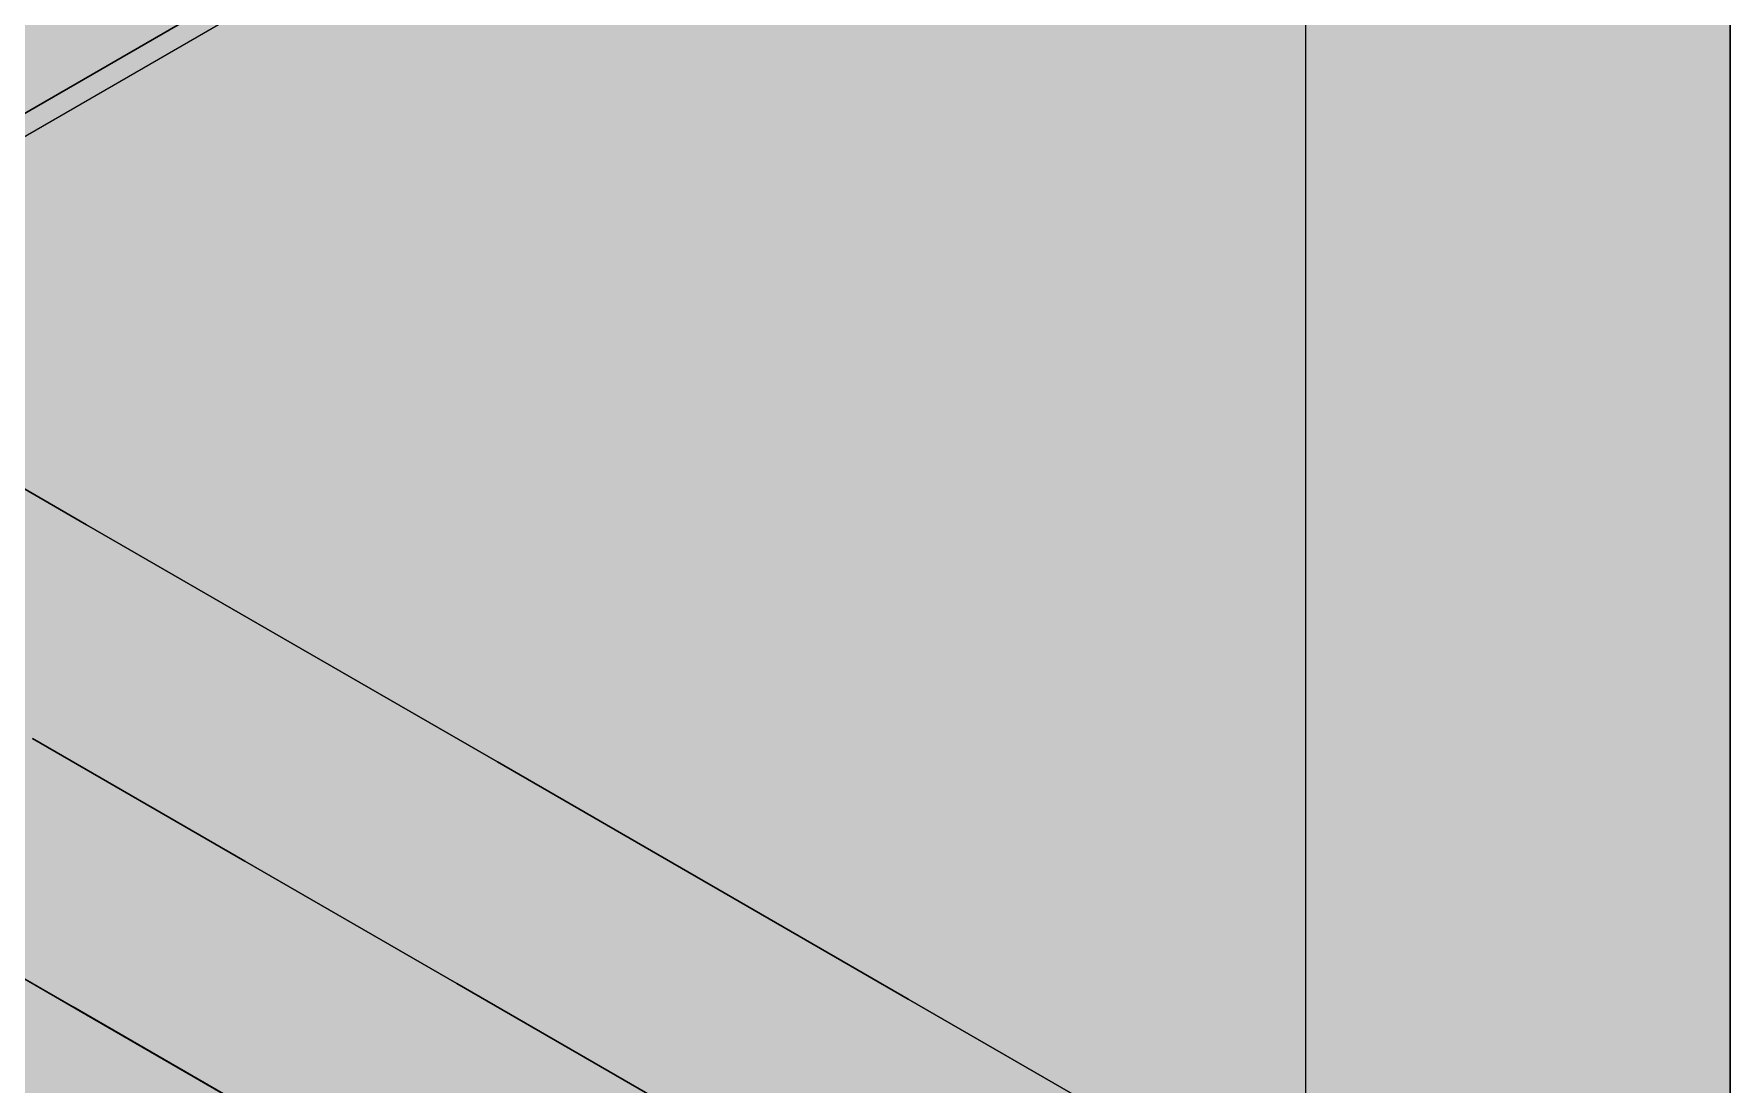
# Model space of a CAD drawing. Header units: metres. Extents: x 0 to 28.4, y 0 to 5.9.
# Drawn here: x 14.4395 to 14.7856, y 2.0795 to 2.2938 of the extents above; entities that cross this region are included whole.
import ezdxf

# ---------------------------------------------------------------- set-up
doc = ezdxf.new("R2010")
doc.units = ezdxf.units.M
doc.header["$LTSCALE"] = 0.25
doc.layers.add('ISO-ARISTAS', color=8, linetype='CONTINUOUS')
doc.layers.add('ISO-CONCRETO-SUP', color=254, linetype='CONTINUOUS', true_color=0xe8e8e8)

msp = doc.modelspace()

# ---------------------------------------------------------------- linework, layer by layer
at = {"layer": 'ISO-ARISTAS', "color": 250}
for p, q in [((14.69904, 2.28222), (14.69904, 2.32968)), ((14.69904, 2.28222), (14.69904, 2.32968)), ((14.78564, 2.28476), (14.78564, 2.33222)), ((14.78564, 2.33222), (14.78564, 2.28476)), ((14.40646, 2.25966), (14.48374, 2.30428)), ((14.48374, 2.30428), (14.40646, 2.25966)), ((14.48787, 2.3019), (14.41058, 2.25728)), ((14.48787, 2.3019), (14.41058, 2.25728)), ((14.78564, 2.2373), (14.78564, 2.28476)), ((14.78564, 2.28476), (14.78564, 2.2373)), ((14.69904, 2.23476), (14.69904, 2.28222)), ((14.69904, 2.23476), (14.69904, 2.28222)), ((14.78564, 2.18984), (14.78564, 2.2373)), ((14.78564, 2.2373), (14.78564, 2.18984)), ((14.69904, 2.1873), (14.69904, 2.23476)), ((14.69904, 2.1873), (14.69904, 2.23476)), ((14.45023, 2.19365), (14.4083, 2.21786)), ((14.4083, 2.21786), (14.45023, 2.19365)), ((14.4083, 2.21786), (14.45023, 2.19365)), ((14.4083, 2.21786), (14.45023, 2.19365)), ((14.49216, 2.16944), (14.45023, 2.19365)), ((14.45023, 2.19365), (14.49216, 2.16944)), ((14.45023, 2.19365), (14.49216, 2.16944)), ((14.45023, 2.19365), (14.49216, 2.16944)), ((14.78564, 2.14238), (14.78564, 2.18984)), ((14.78564, 2.18984), (14.78564, 2.14238)), ((14.69904, 2.13984), (14.69904, 2.1873)), ((14.69904, 2.13984), (14.69904, 2.1873)), ((14.53408, 2.14524), (14.49216, 2.16944)), ((14.49216, 2.16944), (14.53408, 2.14524)), ((14.49216, 2.16944), (14.53408, 2.14524)), ((14.49216, 2.16944), (14.53408, 2.14524)), ((14.48253, 2.125), (14.43923, 2.15)), ((14.43923, 2.15), (14.48253, 2.125)), ((14.57601, 2.12103), (14.53408, 2.14524)), ((14.53408, 2.14524), (14.57601, 2.12103)), ((14.53408, 2.14524), (14.57601, 2.12103)), ((14.53408, 2.14524), (14.57601, 2.12103)), ((14.69904, 2.09238), (14.69904, 2.13984)), ((14.69904, 2.09238), (14.69904, 2.13984)), ((14.78564, 2.09492), (14.78564, 2.14238)), ((14.78564, 2.14238), (14.78564, 2.09492)), ((14.52583, 2.1), (14.48253, 2.125)), ((14.48253, 2.125), (14.52583, 2.1)), ((14.44748, 2.09524), (14.40555, 2.11944)), ((14.40555, 2.11944), (14.44748, 2.09524)), ((14.61793, 2.09682), (14.57601, 2.12103)), ((14.57601, 2.12103), (14.61793, 2.09682)), ((14.57601, 2.12103), (14.61793, 2.09682)), ((14.57601, 2.12103), (14.61793, 2.09682)), ((14.4083, 2.11786), (14.45023, 2.09365)), ((14.4083, 2.11786), (14.45023, 2.09365)), ((14.56913, 2.075), (14.52583, 2.1)), ((14.52583, 2.1), (14.56913, 2.075)), ((14.48941, 2.07103), (14.44748, 2.09524)), ((14.44748, 2.09524), (14.48941, 2.07103)), ((14.65986, 2.07262), (14.61793, 2.09682)), ((14.61793, 2.09682), (14.65986, 2.07262)), ((14.61793, 2.09682), (14.65986, 2.07262)), ((14.61793, 2.09682), (14.65986, 2.07262)), ((14.78564, 2.04746), (14.78564, 2.09492)), ((14.78564, 2.09492), (14.78564, 2.04746)), ((14.45023, 2.09365), (14.49216, 2.06944)), ((14.45023, 2.09365), (14.49216, 2.06944)), ((14.69904, 2.04492), (14.69904, 2.09238)), ((14.69904, 2.04492), (14.69904, 2.09238))]:
    msp.add_line(p, q, dxfattribs=at)
at = {"layer": 'ISO-CONCRETO-SUP', "true_color": 0xa6a6a2}
for points in [[(14.4083, 2.31278), (14.45023, 2.28857), (14.4083, 2.36024), (14.45023, 2.33603)], [(14.49216, 2.31182), (14.53408, 2.28762), (14.49216, 2.35928), (14.53408, 2.33508)], [(14.57601, 2.31087), (14.61793, 2.28667), (14.57601, 2.35833), (14.61793, 2.33413)], [(14.65986, 2.30992), (14.70179, 2.28571), (14.65986, 2.35738), (14.70179, 2.33317)], [(14.40555, 2.30928), (14.44748, 2.28508), (14.40555, 2.35674), (14.44748, 2.33254)], [(14.48941, 2.30833), (14.53133, 2.28413), (14.48941, 2.35579), (14.53133, 2.33159)], [(14.57326, 2.30738), (14.61519, 2.28317), (14.57326, 2.35484), (14.61519, 2.33063)], [(14.65711, 2.30643), (14.69904, 2.28222), (14.65711, 2.35389), (14.69904, 2.32968)], [(14.74371, 2.30897), (14.78564, 2.28476), (14.74371, 2.35643), (14.78564, 2.33222)], [(14.45023, 2.28857), (14.49216, 2.26436), (14.45023, 2.33603), (14.49216, 2.31182)], [(14.53408, 2.28762), (14.57601, 2.26341), (14.53408, 2.33508), (14.57601, 2.31087)], [(14.61793, 2.28667), (14.65986, 2.26246), (14.61793, 2.33413), (14.65986, 2.30992)], [(14.70179, 2.28571), (14.74371, 2.26151), (14.70179, 2.33317), (14.74371, 2.30897)], [(14.44748, 2.28508), (14.48941, 2.26087), (14.44748, 2.33254), (14.48941, 2.30833)], [(14.53133, 2.28413), (14.57326, 2.25992), (14.53133, 2.33159), (14.57326, 2.30738)], [(14.61519, 2.28317), (14.65711, 2.25897), (14.61519, 2.33063), (14.65711, 2.30643)], [(14.4083, 2.26532), (14.45023, 2.24111), (14.4083, 2.31278), (14.45023, 2.28857)], [(14.40555, 2.26182), (14.44748, 2.23762), (14.40555, 2.30928), (14.44748, 2.28508)], [(14.49216, 2.26436), (14.53408, 2.24016), (14.49216, 2.31182), (14.53408, 2.28762)], [(14.57601, 2.26341), (14.61793, 2.23921), (14.57601, 2.31087), (14.61793, 2.28667)], [(14.65986, 2.26246), (14.70179, 2.23825), (14.65986, 2.30992), (14.70179, 2.28571)], [(14.74371, 2.26151), (14.78564, 2.2373), (14.74371, 2.30897), (14.78564, 2.28476)], [(14.48941, 2.26087), (14.53133, 2.23667), (14.48941, 2.30833), (14.53133, 2.28413)], [(14.57326, 2.25992), (14.61519, 2.23571), (14.57326, 2.30738), (14.61519, 2.28317)], [(14.65711, 2.25897), (14.69904, 2.23476), (14.65711, 2.30643), (14.69904, 2.28222)], [(14.45023, 2.24111), (14.49216, 2.2169), (14.45023, 2.28857), (14.49216, 2.26436)], [(14.44748, 2.23762), (14.48941, 2.21341), (14.44748, 2.28508), (14.48941, 2.26087)], [(14.53408, 2.24016), (14.57601, 2.21595), (14.53408, 2.28762), (14.57601, 2.26341)], [(14.61793, 2.23921), (14.65986, 2.215), (14.61793, 2.28667), (14.65986, 2.26246)], [(14.70179, 2.23825), (14.74371, 2.21405), (14.70179, 2.28571), (14.74371, 2.26151)], [(14.53133, 2.23667), (14.57326, 2.21246), (14.53133, 2.28413), (14.57326, 2.25992)], [(14.61519, 2.23571), (14.65711, 2.21151), (14.61519, 2.28317), (14.65711, 2.25897)], [(14.4083, 2.21786), (14.45023, 2.19365), (14.4083, 2.26532), (14.45023, 2.24111)], [(14.49216, 2.2169), (14.53408, 2.1927), (14.49216, 2.26436), (14.53408, 2.24016)], [(14.40555, 2.21436), (14.44748, 2.19016), (14.40555, 2.26182), (14.44748, 2.23762)], [(14.48941, 2.21341), (14.53133, 2.18921), (14.48941, 2.26087), (14.53133, 2.23667)], [(14.57601, 2.21595), (14.61793, 2.19175), (14.57601, 2.26341), (14.61793, 2.23921)], [(14.65986, 2.215), (14.70179, 2.19079), (14.65986, 2.26246), (14.70179, 2.23825)], [(14.74371, 2.21405), (14.78564, 2.18984), (14.74371, 2.26151), (14.78564, 2.2373)], [(14.57326, 2.21246), (14.61519, 2.18825), (14.57326, 2.25992), (14.61519, 2.23571)], [(14.65711, 2.21151), (14.69904, 2.1873), (14.65711, 2.25897), (14.69904, 2.23476)], [(14.45023, 2.19365), (14.49216, 2.16944), (14.45023, 2.24111), (14.49216, 2.2169)], [(14.53408, 2.1927), (14.57601, 2.16849), (14.53408, 2.24016), (14.57601, 2.21595)], [(14.44748, 2.19016), (14.48941, 2.16595), (14.44748, 2.23762), (14.48941, 2.21341)], [(14.53133, 2.18921), (14.57326, 2.165), (14.53133, 2.23667), (14.57326, 2.21246)], [(14.61793, 2.19175), (14.65986, 2.16754), (14.61793, 2.23921), (14.65986, 2.215)], [(14.70179, 2.19079), (14.74371, 2.16659), (14.70179, 2.23825), (14.74371, 2.21405)], [(14.61519, 2.18825), (14.65711, 2.16405), (14.61519, 2.23571), (14.65711, 2.21151)], [(14.4083, 2.16786), (14.45023, 2.14365), (14.4083, 2.21786), (14.45023, 2.19365)], [(14.49216, 2.16944), (14.53408, 2.14524), (14.49216, 2.2169), (14.53408, 2.1927)], [(14.57601, 2.16849), (14.61793, 2.14428), (14.57601, 2.21595), (14.61793, 2.19175)], [(14.40555, 2.1669), (14.44748, 2.1427), (14.40555, 2.21436), (14.44748, 2.19016)], [(14.48941, 2.16595), (14.53133, 2.14175), (14.48941, 2.21341), (14.53133, 2.18921)], [(14.57326, 2.165), (14.61519, 2.14079), (14.57326, 2.21246), (14.61519, 2.18825)], [(14.65986, 2.16754), (14.70179, 2.14333), (14.65986, 2.215), (14.70179, 2.19079)], [(14.74371, 2.16659), (14.78564, 2.14238), (14.74371, 2.21405), (14.78564, 2.18984)], [(14.65711, 2.16405), (14.69904, 2.13984), (14.65711, 2.21151), (14.69904, 2.1873)], [(14.45023, 2.14365), (14.49216, 2.11944), (14.45023, 2.19365), (14.49216, 2.16944)], [(14.53408, 2.14524), (14.57601, 2.12103), (14.53408, 2.1927), (14.57601, 2.16849)], [(14.61793, 2.14428), (14.65986, 2.12008), (14.61793, 2.19175), (14.65986, 2.16754)], [(14.44748, 2.1427), (14.48941, 2.11849), (14.44748, 2.19016), (14.48941, 2.16595)], [(14.53133, 2.14175), (14.57326, 2.11754), (14.53133, 2.18921), (14.57326, 2.165)], [(14.61519, 2.14079), (14.65711, 2.11659), (14.61519, 2.18825), (14.65711, 2.16405)], [(14.70179, 2.14333), (14.74371, 2.11913), (14.70179, 2.19079), (14.74371, 2.16659)], [(14.4083, 2.11786), (14.45023, 2.09365), (14.4083, 2.16786), (14.45023, 2.14365)], [(14.49216, 2.11944), (14.53408, 2.09524), (14.49216, 2.16944), (14.53408, 2.14524)], [(14.57601, 2.12103), (14.61793, 2.09682), (14.57601, 2.16849), (14.61793, 2.14428)], [(14.65986, 2.12008), (14.70179, 2.09587), (14.65986, 2.16754), (14.70179, 2.14333)], [(14.40555, 2.11944), (14.44748, 2.09524), (14.40555, 2.1669), (14.44748, 2.1427)], [(14.48941, 2.11849), (14.53133, 2.09429), (14.48941, 2.16595), (14.53133, 2.14175)], [(14.57326, 2.11754), (14.61519, 2.09333), (14.57326, 2.165), (14.61519, 2.14079)], [(14.65711, 2.11659), (14.69904, 2.09238), (14.65711, 2.16405), (14.69904, 2.13984)], [(14.74371, 2.11913), (14.78564, 2.09492), (14.74371, 2.16659), (14.78564, 2.14238)], [(14.44748, 2.09524), (14.48941, 2.07103), (14.44748, 2.1427), (14.48941, 2.11849)], [(14.45023, 2.09365), (14.49216, 2.06944), (14.45023, 2.14365), (14.49216, 2.11944)], [(14.53408, 2.09524), (14.57601, 2.07103), (14.53408, 2.14524), (14.57601, 2.12103)], [(14.61793, 2.09682), (14.65986, 2.07262), (14.61793, 2.14428), (14.65986, 2.12008)], [(14.70179, 2.09587), (14.74371, 2.07167), (14.70179, 2.14333), (14.74371, 2.11913)], [(14.53133, 2.09429), (14.57326, 2.07008), (14.53133, 2.14175), (14.57326, 2.11754)], [(14.61519, 2.09333), (14.65711, 2.06913), (14.61519, 2.14079), (14.65711, 2.11659)], [(14.48941, 2.07103), (14.53133, 2.04683), (14.48941, 2.11849), (14.53133, 2.09429)], [(14.49216, 2.06944), (14.53408, 2.04524), (14.49216, 2.11944), (14.53408, 2.09524)], [(14.57601, 2.07103), (14.61793, 2.04683), (14.57601, 2.12103), (14.61793, 2.09682)], [(14.65986, 2.07262), (14.70179, 2.04841), (14.65986, 2.12008), (14.70179, 2.09587)], [(14.74371, 2.07167), (14.78564, 2.04746), (14.74371, 2.11913), (14.78564, 2.09492)], [(14.57326, 2.07008), (14.61519, 2.04587), (14.57326, 2.11754), (14.61519, 2.09333)], [(14.65711, 2.06913), (14.69904, 2.04492), (14.65711, 2.11659), (14.69904, 2.09238)], [(14.53133, 2.04683), (14.57326, 2.02262), (14.53133, 2.09429), (14.57326, 2.07008)], [(14.53408, 2.04524), (14.57601, 2.02103), (14.53408, 2.09524), (14.57601, 2.07103)], [(14.61793, 2.04683), (14.65986, 2.02262), (14.61793, 2.09682), (14.65986, 2.07262)], [(14.70179, 2.04841), (14.74371, 2.02421), (14.70179, 2.09587), (14.74371, 2.07167)], [(14.61519, 2.04587), (14.65711, 2.02167), (14.61519, 2.09333), (14.65711, 2.06913)]]:
    msp.add_solid(points, dxfattribs=at)
at = {"layer": 'ISO-CONCRETO-SUP', "true_color": 0x424b57}
for points in [[(14.43975, 2.32968), (14.36246, 2.28506), (14.43975, 2.35508), (14.36246, 2.31046)], [(14.44387, 2.3273), (14.36659, 2.28268), (14.44387, 2.3527), (14.36659, 2.30808)], [(14.46175, 2.31698), (14.38446, 2.27236), (14.46175, 2.34238), (14.38446, 2.29776)], [(14.46587, 2.3146), (14.38859, 2.26998), (14.46587, 2.34), (14.38859, 2.29538)], [(14.48374, 2.30428), (14.40646, 2.25966), (14.48374, 2.32968), (14.40646, 2.28506)], [(14.48787, 2.3019), (14.41058, 2.25728), (14.48787, 2.3273), (14.41058, 2.28268)]]:
    msp.add_solid(points, dxfattribs=at)
at = {"layer": 'ISO-CONCRETO-SUP', "true_color": 0x949491}
for points in [[(14.74234, 2.30722), (14.69904, 2.28222), (14.74234, 2.35468), (14.69904, 2.32968)], [(14.78564, 2.28476), (14.74234, 2.25976), (14.78564, 2.33222), (14.74234, 2.30722)], [(14.74234, 2.25976), (14.69904, 2.23476), (14.74234, 2.30722), (14.69904, 2.28222)], [(14.78564, 2.2373), (14.74234, 2.2123), (14.78564, 2.28476), (14.74234, 2.25976)], [(14.74234, 2.2123), (14.69904, 2.1873), (14.74234, 2.25976), (14.69904, 2.23476)], [(14.78564, 2.18984), (14.74234, 2.16484), (14.78564, 2.2373), (14.74234, 2.2123)], [(14.74234, 2.16484), (14.69904, 2.13984), (14.74234, 2.2123), (14.69904, 2.1873)], [(14.78564, 2.14238), (14.74234, 2.11738), (14.78564, 2.18984), (14.74234, 2.16484)], [(14.74234, 2.11738), (14.69904, 2.09238), (14.74234, 2.16484), (14.69904, 2.13984)], [(14.78564, 2.09492), (14.74234, 2.06992), (14.78564, 2.14238), (14.74234, 2.11738)], [(14.74234, 2.06992), (14.69904, 2.04492), (14.74234, 2.11738), (14.69904, 2.09238)], [(14.78564, 2.04746), (14.74234, 2.02246), (14.78564, 2.09492), (14.74234, 2.06992)]]:
    msp.add_solid(points, dxfattribs=at)
at = {"layer": 'ISO-CONCRETO-SUP', "true_color": 0x525d6b}
for points in [[(14.43975, 2.32968), (14.44387, 2.3273), (14.36246, 2.28506), (14.36659, 2.28268)], [(14.48374, 2.32968), (14.48787, 2.3273), (14.40646, 2.28506), (14.41058, 2.28268)], [(14.46175, 2.31698), (14.46587, 2.3146), (14.38446, 2.27236), (14.38859, 2.26998)], [(14.48374, 2.30428), (14.48787, 2.3019), (14.40646, 2.25966), (14.41058, 2.25728)]]:
    msp.add_solid(points, dxfattribs=at)
at = {"layer": 'ISO-CONCRETO-SUP', "true_color": 0xb8b8b3}
for points in [[(14.4083, 2.21786), (14.45023, 2.19365), (14.365, 2.19286), (14.40693, 2.16865)], [(14.4083, 2.21786), (14.45023, 2.19365), (14.36833, 2.19478), (14.41026, 2.17057)], [(14.45023, 2.19365), (14.49216, 2.16944), (14.40693, 2.16865), (14.44885, 2.14444)], [(14.45023, 2.19365), (14.49216, 2.16944), (14.41026, 2.17057), (14.45219, 2.14637)], [(14.41026, 2.17057), (14.45219, 2.14637), (14.37029, 2.1475), (14.41221, 2.12329)], [(14.40693, 2.16865), (14.44885, 2.14444), (14.36363, 2.14365), (14.40555, 2.11944)], [(14.49216, 2.16944), (14.53408, 2.14524), (14.44885, 2.14444), (14.49078, 2.12024)], [(14.49216, 2.16944), (14.53408, 2.14524), (14.45219, 2.14637), (14.49411, 2.12216)], [(14.45219, 2.14637), (14.49411, 2.12216), (14.41221, 2.12329), (14.45414, 2.09908)], [(14.44885, 2.14444), (14.49078, 2.12024), (14.40555, 2.11944), (14.44748, 2.09524)], [(14.53408, 2.14524), (14.57601, 2.12103), (14.49078, 2.12024), (14.53271, 2.09603)], [(14.53408, 2.14524), (14.57601, 2.12103), (14.49411, 2.12216), (14.53604, 2.09795)], [(14.41221, 2.12329), (14.45414, 2.09908), (14.37224, 2.10021), (14.41417, 2.07601)], [(14.49411, 2.12216), (14.53604, 2.09795), (14.45414, 2.09908), (14.49607, 2.07488)], [(14.49078, 2.12024), (14.53271, 2.09603), (14.44748, 2.09524), (14.48941, 2.07103)], [(14.57601, 2.12103), (14.61793, 2.09682), (14.53271, 2.09603), (14.57463, 2.07183)], [(14.57601, 2.12103), (14.61793, 2.09682), (14.53604, 2.09795), (14.57796, 2.07375)], [(14.4083, 2.11786), (14.45023, 2.09365), (14.36833, 2.09478), (14.41026, 2.07057)], [(14.45414, 2.09908), (14.49607, 2.07488), (14.41417, 2.07601), (14.4561, 2.0518)], [(14.53604, 2.09795), (14.57796, 2.07375), (14.49607, 2.07488), (14.53799, 2.05067)], [(14.53271, 2.09603), (14.57463, 2.07183), (14.48941, 2.07103), (14.53133, 2.04683)], [(14.61793, 2.09682), (14.65986, 2.07262), (14.57463, 2.07183), (14.61656, 2.04762)], [(14.61793, 2.09682), (14.65986, 2.07262), (14.57796, 2.07375), (14.61989, 2.04954)], [(14.45023, 2.09365), (14.49216, 2.06944), (14.41026, 2.07057), (14.45219, 2.04637)]]:
    msp.add_solid(points, dxfattribs=at)
at = {"layer": 'ISO-CONCRETO-SUP', "true_color": 0x989388}
for points in [[(14.43923, 2.15), (14.48253, 2.125), (14.39882, 2.12667), (14.44212, 2.10167)], [(14.39882, 2.12667), (14.44212, 2.10167), (14.3584, 2.10333), (14.4017, 2.07833)], [(14.48253, 2.125), (14.52583, 2.1), (14.44212, 2.10167), (14.48542, 2.07667)], [(14.44212, 2.10167), (14.48542, 2.07667), (14.4017, 2.07833), (14.445, 2.05333)], [(14.52583, 2.1), (14.56913, 2.075), (14.48542, 2.07667), (14.52872, 2.05167)]]:
    msp.add_solid(points, dxfattribs=at)
at = {"layer": 'ISO-CONCRETO-SUP', "true_color": 0x89847b}
for points in [[(14.43923, 2.1), (14.48253, 2.075), (14.43923, 2.15), (14.48253, 2.125)], [(14.48253, 2.075), (14.52583, 2.05), (14.48253, 2.125), (14.52583, 2.1)], [(14.43923, 2.05), (14.48253, 2.025), (14.43923, 2.1), (14.48253, 2.075)], [(14.52583, 2.05), (14.56913, 2.025), (14.52583, 2.1), (14.56913, 2.075)]]:
    msp.add_solid(points, dxfattribs=at)

doc.saveas('drawing.dxf')
